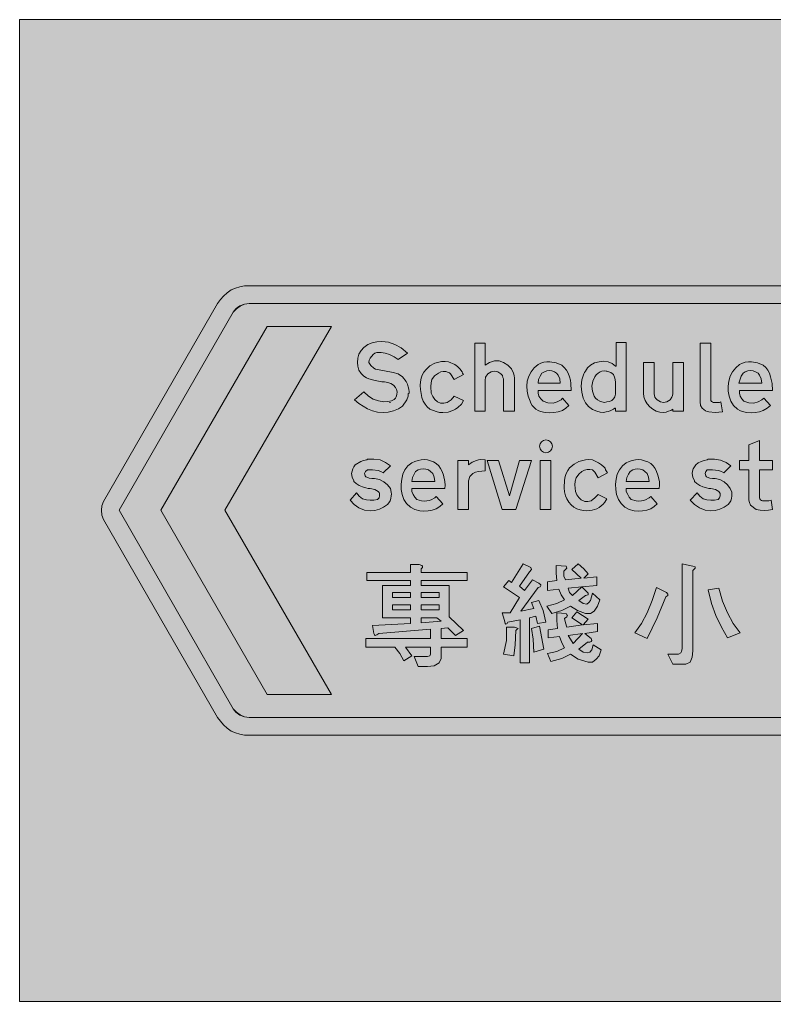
# Model space of a CAD drawing. Header units: metres. Extents: x 141 to 429, y 13 to 259.
# Drawn here: x 141.1 to 330.6, y 12.8 to 259.2 of the extents above; entities that cross this region are included whole.
import ezdxf

# ---------------------------------------------------------------- set-up
doc = ezdxf.new("R2010")
doc.units = ezdxf.units.M
for name, color, linetype, true_color in [('FILL_BLUE_0000FF', 7, 'Continuous', 0x0000ff), ('FILL_WHITE_FFFFFF', 7, 'Continuous', 0xffffff), ('FILL_YELLOW_FFFF00', 7, 'Continuous', 0xffff00), ('STROKE_WHITE_FFFFFF', 7, 'Continuous', 0xffffff)]:
    doc.layers.add(name, color=color, linetype=linetype, true_color=true_color)

msp = doc.modelspace()

# ---------------------------------------------------------------- hatches: boundary and pattern name
at = {"layer": 'FILL_BLUE_0000FF', "true_color": 0x0000ff}
h = msp.add_hatch(color=7, dxfattribs=at)
h.dxf.hatch_style = 1
h.paths.add_polyline_path([(399.06, 187.92), (399.87, 187.9), (400.68, 187.74), (402.12, 186.66), (402.79, 185.92), (403.2, 185.04), (403.45, 184.23), (403.56, 183.42), (403.56, 88.56), (403.49, 87.72), (403.24, 86.87), (402.8, 86.05), (402.12, 85.32), (401.47, 84.8), (400.68, 84.42), (399.87, 84.11), (399.06, 84.06), (198.72, 84.06), (197.55, 84.2), (196.38, 84.6), (195.43, 85.41), (194.76, 86.22), (166.14, 136.08), (194.76, 185.76), (195.43, 186.64), (195.87, 187.05), (196.38, 187.38), (197.55, 187.79), (198.72, 187.92), (399.06, 187.92)])
at = {"layer": 'FILL_WHITE_FFFFFF', "true_color": 0xffffff}
h = msp.add_hatch(color=7, dxfattribs=at)
h.dxf.hatch_style = 1
h.paths.add_polyline_path([(402.3, 191.88), (403.9, 191.03), (404.65, 190.51), (405.36, 189.9), (406.54, 188.36), (407.39, 186.73), (407.89, 185.07), (408.06, 183.42), (408.06, 88.56), (407.9, 86.92), (407.34, 85.14), (407.01, 84.33), (406.55, 83.54), (405.36, 82.08), (403.9, 81.02), (402.3, 80.1), (400.68, 79.7), (399.06, 79.56), (198.72, 79.56), (197.54, 79.63), (196.4, 79.83), (195.3, 80.17), (194.22, 80.64), (193.2, 81.38), (192.31, 82.22), (190.8, 84.06), (162.18, 133.74), (161.77, 134.84), (161.64, 136.08), (161.77, 137.16), (162.18, 138.24), (190.8, 187.92), (191.51, 188.94), (192.31, 189.83), (193.2, 190.63), (194.22, 191.34), (195.3, 191.81), (196.4, 192.15), (197.54, 192.35), (198.72, 192.42), (399.06, 192.42), (400.68, 192.29), (402.3, 191.88)])
h.paths.add_polyline_path([(196.47, 187.31), (195.53, 186.63), (194.76, 185.76), (166.14, 136.08), (194.76, 86.22), (195.53, 85.35), (196.47, 84.67), (197.54, 84.22), (198.72, 84.06), (399.06, 84.06), (399.87, 84.13), (400.66, 84.35), (401.41, 84.74), (402.12, 85.32), (402.8, 86.05), (403.24, 86.87), (403.49, 87.72), (403.56, 88.56), (403.56, 183.42), (403.49, 184.26), (403.24, 185.11), (402.8, 185.93), (402.12, 186.66), (401.41, 187.24), (400.66, 187.63), (399.87, 187.85), (399.06, 187.92), (198.72, 187.92), (197.54, 187.76), (196.47, 187.31)], flags=16)
h = msp.add_hatch(color=7, dxfattribs=at)
h.dxf.hatch_style = 1
h.paths.add_polyline_path([(219.42, 89.82), (203.22, 89.82), (176.58, 136.08), (203.22, 182.16), (219.42, 182.16), (192.6, 136.08), (219.42, 89.82)])
h = msp.add_hatch(color=7, dxfattribs=at)
h.dxf.hatch_style = 1
h.paths.add_polyline_path([(235.13, 174.59), (234, 175.12), (232.87, 175.47), (231.84, 175.68), (230.78, 175.61), (230.3, 175.45), (229.86, 175.14), (229.12, 174.22), (228.87, 173.7), (228.78, 173.16), (229.27, 172.37), (230.04, 171.72), (230.42, 171.47), (230.94, 171.36), (234.9, 170.64), (236.16, 170.28), (237.24, 169.56), (238.16, 168.37), (238.48, 167.71), (238.68, 167.04), (238.84, 166.41), (238.86, 165.78), (238.86, 165.42), (238.68, 165.24), (238.68, 164.7), (238.32, 163.8), (237.24, 162.18), (236.18, 161.47), (234.94, 160.97), (233.65, 160.66), (232.38, 160.56), (230.96, 160.69), (229.66, 161.03), (228.46, 161.55), (227.34, 162.18), (226.26, 162.86), (225.18, 163.8), (227.52, 165.78), (228.66, 164.65), (229.9, 163.91), (231.22, 163.48), (232.56, 163.26), (233.52, 163.31), (234.43, 163.49), (235.17, 163.87), (235.44, 164.16), (235.62, 164.52), (235.82, 165.11), (235.87, 165.76), (235.75, 166.37), (235.44, 166.86), (234.94, 167.44), (234.29, 167.85), (233.54, 168.13), (232.74, 168.3), (232.02, 168.3), (230.4, 168.59), (228.78, 169.02), (228.15, 169.31), (227.52, 169.74), (226.81, 170.4), (226.3, 171.25), (226, 172.2), (225.9, 173.16), (226, 174.23), (226.3, 175.25), (226.81, 176.17), (227.52, 176.94), (228.53, 177.62), (229.63, 178.07), (230.81, 178.31), (232.02, 178.38), (233.72, 178.21), (235.33, 177.68), (236.91, 176.79), (238.5, 175.5), (236.16, 173.88), (235.13, 174.59)])
h = msp.add_hatch(color=7, dxfattribs=at)
h.dxf.hatch_style = 1
h.paths.add_polyline_path([(262.6, 169.02), (262.44, 169.38), (262.3, 169.9), (261.9, 170.28), (261.16, 170.78), (260.28, 171), (259.47, 170.78), (258.66, 170.28), (258.1, 169.47), (257.94, 168.66), (257.94, 160.92), (255.42, 160.92), (255.42, 178.02), (257.94, 178.02), (257.94, 172.44), (259.04, 173.12), (260.28, 173.52), (260.92, 173.59), (261.52, 173.54), (262.62, 173.16), (263.68, 172.49), (264.6, 171.54), (265.09, 170.44), (265.26, 169.84), (265.32, 169.2), (265.32, 160.92), (262.62, 160.92), (262.62, 168.66), (262.6, 169.02)])
h = msp.add_hatch(color=7, dxfattribs=at)
h.dxf.hatch_style = 1
h.paths.add_polyline_path([(288.36, 160.74), (287.64, 160.56), (286.83, 160.67), (286.02, 160.92), (284.88, 161.35), (283.9, 162.07), (283.13, 163.02), (282.6, 164.16), (282.2, 165.67), (282.08, 167.22), (282.27, 168.77), (282.78, 170.28), (282.89, 170.64), (283.14, 171), (283.67, 171.8), (284.44, 172.51), (285.42, 173.05), (286.56, 173.34), (287.74, 173.45), (288.83, 173.27), (289.83, 172.86), (290.7, 172.26), (290.88, 172.26), (290.88, 172.37), (290.88, 172.44), (290.88, 178.2), (293.4, 178.2), (293.4, 160.92), (290.7, 160.92), (290.7, 161.46), (290.7, 161.57), (290.7, 161.64), (290.52, 161.64), (290.16, 161.46), (289.33, 160.97), (288.87, 160.8), (288.36, 160.74)])
h.paths.add_polyline_path([(289.73, 163.62), (290.19, 164.02), (290.52, 164.52), (290.68, 165.17), (290.7, 165.96), (290.7, 168.3), (290.56, 169.2), (290.16, 170.1), (289.48, 170.62), (288.54, 171), (288.36, 171), (287.82, 171.07), (287.3, 171), (286.82, 170.8), (286.38, 170.46), (285.86, 170.08), (285.48, 169.56), (284.97, 168.42), (284.78, 167.2), (284.9, 165.94), (285.3, 164.7), (285.68, 164.18), (286.2, 163.8), (286.74, 163.4), (287.28, 163.26), (287.91, 163.13), (288.54, 163.26), (289.18, 163.36), (289.73, 163.62)], flags=16)
h = msp.add_hatch(color=7, dxfattribs=at)
h.dxf.hatch_style = 1
h.paths.add_polyline_path([(311.94, 178.02), (314.64, 178.02), (314.64, 163.62), (314.75, 163.37), (315, 163.26), (315.11, 163.1), (315.36, 163.08), (316.26, 163.08), (316.78, 163.1), (317.16, 163.26), (317.52, 160.74), (315.72, 160.56), (314.1, 160.74), (313.69, 160.8), (313.29, 160.99), (312.48, 161.64), (312.07, 162.38), (311.94, 163.26), (311.94, 178.02)])
h = msp.add_hatch(color=7, dxfattribs=at)
h.dxf.hatch_style = 1
h.paths.add_polyline_path([(247.59, 162.92), (248.4, 163.08), (249.48, 163.8), (250.2, 164.7), (252.54, 163.62), (252, 162.72), (251.1, 161.82), (250.54, 161.39), (249.84, 161.1), (248.65, 160.7), (247.32, 160.56), (246.51, 160.62), (245.7, 160.81), (244.08, 161.46), (243.44, 162.04), (242.89, 162.7), (242.43, 163.46), (242.1, 164.34), (241.72, 166.32), (241.67, 167.33), (241.74, 168.3), (241.91, 169.18), (242.19, 169.97), (242.6, 170.68), (243.18, 171.36), (244.12, 172.31), (245.34, 172.98), (247.05, 173.36), (247.92, 173.41), (248.76, 173.34), (250.33, 172.64), (251.04, 172.15), (251.64, 171.54), (252.18, 170.82), (252.29, 170.46), (252.54, 170.1), (250.2, 168.84), (249.3, 170.28), (249.03, 170.53), (248.76, 170.64), (248.09, 170.84), (247.43, 170.89), (246.81, 170.77), (246.24, 170.46), (245.29, 169.79), (244.62, 168.84), (244.41, 168), (244.33, 167.13), (244.44, 165.42), (244.81, 164.62), (245.34, 163.89), (246.01, 163.29), (246.78, 162.9), (247.59, 162.92)])
h = msp.add_hatch(color=7, dxfattribs=at)
h.dxf.hatch_style = 1
h.paths.add_polyline_path([(271.29, 161.12), (270.72, 161.46), (269.8, 162.38), (269.48, 162.9), (269.28, 163.44), (268.81, 164.68), (268.51, 165.96), (268.42, 167.24), (268.56, 168.48), (268.93, 169.68), (269.5, 170.82), (270.28, 171.82), (271.26, 172.62), (271.96, 172.97), (272.69, 173.2), (273.46, 173.32), (274.23, 173.34), (275.77, 173.08), (277.2, 172.44), (277.84, 171.86), (278.39, 171.2), (278.85, 170.44), (279.18, 169.56), (279.39, 168.72), (279.49, 167.85), (279.54, 166.14), (271.26, 166.14), (271.26, 165.78), (271.26, 165.42), (271.44, 164.7), (271.91, 164), (272.52, 163.44), (273.71, 163.04), (275.04, 162.9), (276.03, 163.28), (277.02, 163.8), (277.38, 164.16), (279, 162.36), (278.19, 161.66), (277.38, 161.1), (276.3, 160.76), (275.22, 160.56), (274.14, 160.49), (273.06, 160.56), (271.89, 160.88), (271.29, 161.12)])
h.paths.add_polyline_path([(276.7, 169), (276.3, 169.92), (275.92, 170.44), (275.4, 170.82), (274.73, 171.02), (274.07, 171.09), (273.45, 171.02), (272.88, 170.82), (272.2, 170.42), (271.8, 169.74), (271.39, 168.91), (271.26, 167.94), (276.84, 167.94), (276.7, 169)], flags=16)
h = msp.add_hatch(color=7, dxfattribs=at)
h.dxf.hatch_style = 1
h.paths.add_polyline_path([(301.82, 160.66), (300.91, 160.94), (300.08, 161.4), (299.34, 162), (298.63, 162.74), (298.12, 163.58), (297.82, 164.48), (297.72, 165.42), (297.72, 173.16), (300.42, 173.16), (300.42, 165.24), (300.58, 164.45), (300.8, 164.1), (301.14, 163.8), (301.95, 163.24), (302.76, 163.08), (303.57, 163.24), (304.38, 163.8), (304.87, 164.45), (305.04, 164.84), (305.1, 165.24), (305.1, 173.16), (307.8, 173.16), (307.8, 160.92), (305.1, 160.92), (305.1, 161.46), (304.56, 161.12), (304.02, 160.92), (303.39, 160.67), (302.76, 160.56), (301.82, 160.66)])
h = msp.add_hatch(color=7, dxfattribs=at)
h.dxf.hatch_style = 1
h.paths.add_polyline_path([(321.87, 161.12), (321.3, 161.46), (320.35, 162.38), (319.68, 163.44), (319.24, 164.68), (319, 165.96), (318.97, 167.24), (319.14, 168.48), (319.51, 169.68), (320.08, 170.82), (320.86, 171.82), (321.84, 172.62), (322.54, 172.97), (323.27, 173.2), (324.04, 173.32), (324.81, 173.34), (326.35, 173.08), (327.78, 172.44), (328.42, 171.86), (328.95, 171.2), (329.35, 170.44), (329.58, 169.56), (329.98, 167.85), (330.12, 166.14), (321.84, 166.14), (321.84, 165.78), (321.84, 165.42), (322.02, 164.7), (322.4, 164), (322.92, 163.44), (324.18, 163.04), (325.44, 162.9), (326.5, 163.28), (327.42, 163.8), (327.96, 164.16), (329.58, 162.36), (328.75, 161.66), (327.78, 161.1), (326.8, 160.76), (325.78, 160.56), (324.72, 160.49), (323.64, 160.56), (322.47, 160.88), (321.87, 161.12)])
h.paths.add_polyline_path([(327.28, 169), (326.88, 169.92), (326.47, 170.44), (325.8, 170.82), (325.23, 171.02), (324.61, 171.09), (323.95, 171.02), (323.28, 170.82), (322.74, 170.42), (322.2, 169.74), (321.66, 167.94), (327.42, 167.94), (327.28, 169)], flags=16)
h = msp.add_hatch(color=7, dxfattribs=at)
h.dxf.hatch_style = 1
h.paths.add_polyline_path([(274.73, 151.47), (274.39, 150.95), (273.87, 150.61), (273.24, 150.48), (272.61, 150.61), (272.09, 150.95), (271.75, 151.47), (271.62, 152.1), (271.75, 152.73), (272.09, 153.25), (272.61, 153.59), (273.24, 153.72), (273.87, 153.59), (274.39, 153.25), (274.73, 152.73), (274.86, 152.1), (274.73, 151.47)])
h = msp.add_hatch(color=7, dxfattribs=at)
h.dxf.hatch_style = 1
h.paths.add_polyline_path([(326.94, 138.88), (327.1, 138.65), (327.34, 138.48), (327.6, 138.42), (328.68, 138.42), (329.22, 138.44), (329.76, 138.6), (330.12, 136.26), (329.12, 136.06), (328.05, 135.99), (326.98, 136.06), (325.98, 136.26), (324.54, 137.34), (324.29, 137.97), (324.18, 138.6), (324.18, 146.16), (321.84, 146.16), (321.84, 148.5), (324.18, 148.5), (324.18, 152.46), (326.88, 153.54), (326.88, 148.5), (330.12, 148.5), (330.12, 146.16), (326.88, 146.16), (326.88, 139.14), (326.94, 138.88)])
h = msp.add_hatch(color=7, dxfattribs=at)
h.dxf.hatch_style = 1
h.paths.add_polyline_path([(228.87, 144.11), (229.5, 144), (229.86, 144), (230.22, 144), (231.42, 143.73), (232.54, 143.21), (233.49, 142.46), (234.18, 141.48), (234.4, 140.58), (234.43, 140.11), (234.36, 139.68), (234.3, 139.01), (234.11, 138.4), (233.83, 137.88), (233.46, 137.52), (232.48, 136.81), (231.43, 136.31), (230.32, 136), (229.14, 135.9), (227.67, 136.09), (226.28, 136.64), (225.06, 137.49), (224.1, 138.6), (225.72, 140.4), (226.37, 139.61), (227.16, 138.96), (228.15, 138.65), (229.14, 138.6), (230.04, 138.6), (230.94, 138.78), (231.34, 139.16), (231.48, 139.68), (231.48, 140.22), (231.37, 140.49), (231.12, 140.76), (230.26, 141.26), (229.14, 141.48), (228.6, 141.5), (228.06, 141.66), (227.15, 141.89), (226.33, 142.27), (225.6, 142.75), (225, 143.28), (225, 143.46), (224.59, 144.36), (224.46, 145.26), (224.77, 146.48), (225.02, 146.98), (225.36, 147.42), (226.73, 148.32), (227.46, 148.58), (228.24, 148.68), (228.42, 148.86), (228.6, 148.86), (230.06, 148.84), (231.66, 148.68), (232.99, 148.03), (234.18, 147.24), (232.38, 145.44), (231.78, 145.78), (231.1, 146), (229.68, 146.16), (229.5, 146.16), (228.42, 146.16), (227.92, 145.78), (227.7, 145.26), (227.83, 144.68), (228, 144.45), (228.24, 144.36), (228.87, 144.11)])
h = msp.add_hatch(color=7, dxfattribs=at)
h.dxf.hatch_style = 1
h.paths.add_polyline_path([(239.22, 136.8), (238.27, 137.72), (237.6, 138.78), (237.16, 140.02), (236.92, 141.3), (236.89, 142.58), (237.06, 143.82), (237.33, 145.1), (237.85, 146.23), (238.6, 147.19), (239.58, 147.96), (240.34, 148.31), (241.12, 148.56), (241.91, 148.71), (242.71, 148.75), (243.49, 148.68), (244.26, 148.49), (245, 148.19), (245.7, 147.78), (246.31, 147.2), (246.8, 146.54), (247.19, 145.78), (247.5, 144.9), (247.88, 143.26), (247.93, 142.39), (247.86, 141.48), (239.58, 141.48), (239.58, 141.12), (239.58, 140.76), (239.94, 140.04), (240.32, 139.34), (240.84, 138.78), (242.03, 138.4), (242.69, 138.35), (243.36, 138.42), (243.9, 138.48), (244.42, 138.65), (245.34, 139.14), (245.7, 139.5), (247.32, 137.7), (246.58, 137), (245.7, 136.44), (244.7, 136.1), (243.63, 135.9), (242.56, 135.83), (241.56, 135.9), (240.32, 136.28), (239.22, 136.8)])
h.paths.add_polyline_path([(245.2, 144.34), (244.8, 145.26), (244.26, 145.78), (243.72, 146.16), (243.05, 146.36), (242.39, 146.43), (241.77, 146.36), (241.2, 146.16), (240.52, 145.76), (240.12, 145.08), (239.71, 144.25), (239.58, 143.28), (245.34, 143.28), (245.2, 144.34)], flags=16)
h = msp.add_hatch(color=7, dxfattribs=at)
h.dxf.hatch_style = 1
h.paths.add_polyline_path([(254.72, 148.1), (255.78, 148.5), (256.32, 148.71), (256.86, 148.79), (257.94, 148.68), (257.94, 145.98), (256.34, 145.82), (255.59, 145.6), (254.88, 145.26), (254.52, 144.97), (254.16, 144.54), (253.8, 143.46), (253.8, 136.26), (251.1, 136.26), (251.1, 148.5), (253.8, 148.5), (253.8, 147.42), (254.72, 148.1)])
h = msp.add_hatch(color=7, dxfattribs=at)
h.dxf.hatch_style = 1
h.paths.add_polyline_path([(269.64, 148.5), (265.68, 136.26), (262.26, 136.26), (258.48, 148.5), (261.36, 148.5), (264.06, 139.68), (266.58, 148.5), (269.64, 148.5)])
h = msp.add_hatch(color=7, dxfattribs=at)
h.dxf.hatch_style = 1
h.paths.add_polyline_path([(274.5, 148.5), (274.5, 136.26), (271.8, 136.26), (271.8, 148.5), (274.5, 148.5)])
h = msp.add_hatch(color=7, dxfattribs=at)
h.dxf.hatch_style = 1
h.paths.add_polyline_path([(283.77, 138.26), (284.58, 138.42), (285.48, 139.14), (286.38, 140.04), (288.54, 138.96), (288, 138.06), (287.62, 137.54), (287.1, 137.16), (286.56, 136.73), (286.02, 136.44), (284.83, 136.04), (283.5, 135.9), (282.66, 135.96), (281.81, 136.15), (280.99, 136.43), (280.26, 136.8), (279.59, 137.4), (278.98, 138.11), (278.46, 138.88), (278.1, 139.68), (277.89, 140.65), (277.81, 141.66), (277.92, 143.64), (278.09, 144.52), (278.35, 145.31), (278.7, 146.02), (279.18, 146.7), (280.28, 147.65), (281.52, 148.32), (283.16, 148.7), (284.03, 148.75), (284.94, 148.68), (286.45, 147.98), (287.14, 147.49), (287.82, 146.88), (288.07, 146.59), (288.18, 146.16), (288.72, 145.44), (286.38, 144.18), (285.48, 145.62), (284.94, 146.16), (284.27, 146.26), (283.59, 146.25), (282.92, 146.11), (282.24, 145.8), (281.45, 145.13), (280.8, 144.18), (280.59, 143.34), (280.51, 142.47), (280.62, 140.76), (280.96, 139.96), (281.45, 139.23), (282.11, 138.63), (282.96, 138.24), (283.77, 138.26)])
h = msp.add_hatch(color=7, dxfattribs=at)
h.dxf.hatch_style = 1
h.paths.add_polyline_path([(293.04, 136.8), (292.09, 137.72), (291.42, 138.78), (290.98, 140.02), (290.74, 141.3), (290.71, 142.58), (290.88, 143.82), (291.15, 145.1), (291.67, 146.23), (292.42, 147.19), (293.4, 147.96), (294.15, 148.31), (294.91, 148.56), (295.68, 148.71), (296.46, 148.75), (297.24, 148.68), (298.01, 148.49), (298.77, 148.19), (299.52, 147.78), (300.13, 147.2), (300.62, 146.54), (301.01, 145.78), (301.32, 144.9), (301.7, 143.26), (301.75, 142.39), (301.68, 141.48), (293.4, 141.48), (293.4, 141.12), (293.4, 140.76), (293.76, 140.04), (294.14, 139.34), (294.66, 138.78), (295.85, 138.4), (296.51, 138.35), (297.18, 138.42), (297.72, 138.48), (298.24, 138.65), (299.16, 139.14), (299.52, 139.5), (301.14, 137.7), (300.4, 137), (299.52, 136.44), (298.52, 136.1), (297.45, 135.9), (296.38, 135.83), (295.38, 135.9), (294.14, 136.28), (293.04, 136.8)])
h.paths.add_polyline_path([(298.96, 144.34), (298.62, 145.26), (298.08, 145.78), (297.54, 146.16), (296.87, 146.36), (296.21, 146.43), (295.59, 146.36), (295.02, 146.16), (294.34, 145.76), (293.94, 145.08), (293.53, 144.25), (293.4, 143.28), (299.16, 143.28), (298.96, 144.34)], flags=16)
h = msp.add_hatch(color=7, dxfattribs=at)
h.dxf.hatch_style = 1
h.paths.add_polyline_path([(314.37, 144.11), (315, 144), (315.36, 144), (315.72, 144), (316.89, 143.73), (317.95, 143.21), (318.83, 142.46), (319.5, 141.48), (319.88, 140.58), (319.93, 140.11), (319.86, 139.68), (319.8, 139.01), (319.61, 138.4), (319.33, 137.88), (318.96, 137.52), (317.96, 136.81), (316.87, 136.31), (315.75, 136), (314.64, 135.9), (313.17, 136.09), (311.76, 136.64), (310.49, 137.49), (309.42, 138.6), (311.22, 140.4), (311.87, 139.61), (312.66, 138.96), (313.65, 138.65), (314.64, 138.6), (315.54, 138.6), (316.44, 138.78), (316.78, 139.16), (316.98, 139.68), (316.98, 140.22), (316.62, 140.76), (315.76, 141.26), (314.64, 141.48), (314.1, 141.5), (313.56, 141.66), (312.65, 141.89), (311.83, 142.27), (311.1, 142.75), (310.5, 143.28), (310.5, 143.46), (310.09, 144.36), (309.96, 145.26), (310.02, 145.9), (310.21, 146.48), (310.49, 146.98), (310.86, 147.42), (311.46, 147.92), (312.16, 148.32), (312.94, 148.58), (313.74, 148.68), (313.92, 148.86), (315.53, 148.86), (317.07, 148.59), (318.48, 148.05), (319.68, 147.24), (317.88, 145.44), (317.28, 145.78), (316.57, 146), (315, 146.16), (313.92, 146.16), (313.74, 146.16), (313.33, 145.78), (313.2, 145.26), (313.33, 144.68), (313.5, 144.45), (313.74, 144.36), (314.37, 144.11)])
h = msp.add_hatch(color=7, dxfattribs=at)
h.dxf.hatch_style = 1
h.paths.add_polyline_path([(242.28, 122.04), (242.28, 121.68), (241.92, 121.32), (241.92, 120.42), (253.44, 120.42), (253.44, 118.44), (241.92, 118.44), (241.92, 117.18), (248.94, 117.18), (248.94, 109.26), (252.54, 105.84), (250.56, 104.58), (248.58, 106.56), (246.96, 106.38), (246.96, 103.86), (253.44, 103.86), (253.44, 101.7), (246.96, 101.7), (246.96, 98.82), (246.42, 97.74), (245.16, 97.02), (243.54, 96.84), (241.2, 96.84), (240.12, 99.36), (243.54, 99.36), (244.08, 99.54), (244.26, 99.9), (244.26, 101.7), (237.96, 101.7), (239.58, 99.54), (237.6, 98.28), (236.52, 100.08), (235.26, 101.7), (228.06, 101.7), (228.06, 103.86), (244.26, 103.86), (244.26, 106.2), (231.3, 105.12), (230.76, 104.76), (230.4, 104.58), (230.22, 104.76), (230.04, 105.12), (229.68, 107.1), (239.22, 107.64), (239.22, 109.08), (232.2, 109.08), (232.2, 117.18), (239.22, 117.18), (239.22, 118.44), (228.24, 118.44), (228.24, 120.42), (239.22, 120.42), (239.22, 122.4), (241.38, 122.4), (242.1, 122.22), (242.28, 122.04)])
h.paths.add_polyline_path([(245.88, 109.08), (241.92, 109.08), (241.92, 107.82), (246.96, 108.18), (245.88, 109.08)], flags=16)
h.paths.add_polyline_path([(246.42, 114.12), (246.42, 115.38), (241.92, 115.38), (241.92, 114.12), (246.42, 114.12)], flags=16)
h.paths.add_polyline_path([(241.92, 111.06), (246.42, 111.06), (246.42, 112.32), (241.92, 112.32), (241.92, 111.06)], flags=16)
h.paths.add_polyline_path([(234.72, 115.38), (234.72, 114.12), (239.22, 114.12), (239.22, 115.38), (234.72, 115.38)], flags=16)
h.paths.add_polyline_path([(239.22, 112.32), (234.72, 112.32), (234.72, 111.06), (239.22, 111.06), (239.22, 112.32)], flags=16)
h = msp.add_hatch(color=7, dxfattribs=at)
h.dxf.hatch_style = 1
h.paths.add_polyline_path([(269.46, 121.68), (269.64, 121.14), (269.1, 120.6), (266.58, 117), (267.84, 115.92), (269.82, 118.62), (271.44, 117.72), (271.98, 117.36), (271.98, 117.18), (271.8, 116.82), (271.26, 116.64), (266.94, 110.7), (270.18, 111.42), (269.64, 112.86), (271.44, 113.4), (272.52, 110.88), (273.24, 108), (271.08, 107.64), (270.72, 109.44), (269.1, 109.08), (269.1, 97.74), (266.76, 97.74), (266.76, 108.54), (263.7, 108), (263.52, 107.64), (263.16, 107.46), (262.98, 107.64), (262.8, 108.36), (262.26, 110.34), (264.24, 110.34), (266.58, 114.12), (262.62, 116.82), (263.88, 118.44), (264.6, 117.9), (267.48, 122.58), (269.46, 121.68)])
h = msp.add_hatch(color=7, dxfattribs=at)
h.dxf.hatch_style = 1
h.paths.add_polyline_path([(283.86, 114.84), (283.14, 114.66), (281.52, 113.4), (282.6, 112.68), (283.5, 112.5), (284.04, 112.86), (284.4, 113.4), (284.94, 115.2), (286.74, 113.58), (286.2, 111.96), (285.3, 110.7), (284.4, 110.16), (283.14, 110.16), (281.16, 110.88), (279.36, 111.96), (277.2, 110.88), (274.68, 110.16), (273.42, 111.96), (275.94, 112.68), (277.92, 113.58), (277.02, 114.84), (276.48, 116.28), (273.6, 115.92), (273.6, 118.08), (275.94, 118.44), (275.76, 120.24), (275.76, 122.22), (278.28, 122.04), (278.46, 121.5), (277.74, 120.78), (277.74, 119.52), (278.1, 118.62), (282.06, 118.98), (279.72, 121.14), (281.34, 122.58), (282.78, 121.32), (283.86, 120.06), (282.78, 118.98), (286.02, 119.34), (286.02, 117.18), (282.24, 116.82), (283.86, 115.2), (283.86, 114.84)])
h.paths.add_polyline_path([(278.82, 116.46), (279.18, 115.38), (279.9, 114.66), (282.24, 116.82), (278.82, 116.46)], flags=16)
h = msp.add_hatch(color=7, dxfattribs=at)
h.dxf.hatch_style = 1
h.paths.add_polyline_path([(310.14, 122.04), (310.68, 121.86), (310.68, 121.5), (310.14, 120.96), (310.14, 100.8), (309.96, 99.18), (309.42, 97.92), (308.34, 97.38), (305.1, 97.38), (303.84, 99.9), (306.54, 99.9), (307.08, 100.26), (307.26, 100.62), (307.44, 101.34), (307.44, 122.58), (309.24, 122.22), (310.14, 122.04)])
h = msp.add_hatch(color=7, dxfattribs=at)
h.dxf.hatch_style = 1
h.paths.add_polyline_path([(297.18, 107.64), (298.62, 110.34), (299.88, 113.4), (300.96, 116.64), (303.48, 115.38), (303.84, 115.02), (303.84, 114.66), (303.3, 114.3), (301.14, 109.08), (298.62, 103.86), (295.56, 105.3), (297.18, 107.64)])
h = msp.add_hatch(color=7, dxfattribs=at)
h.dxf.hatch_style = 1
h.paths.add_polyline_path([(317.34, 106.74), (315.9, 109.62), (314.82, 112.68), (313.92, 116.1), (316.62, 116.46), (317.52, 113.22), (318.78, 110.34), (320.22, 107.64), (322.02, 105.3), (318.78, 104.04), (317.34, 106.74)])
h = msp.add_hatch(color=7, dxfattribs=at)
h.dxf.hatch_style = 1
h.paths.add_polyline_path([(282.6, 107.28), (286.2, 107.64), (286.2, 105.66), (282.96, 105.12), (284.58, 103.86), (284.76, 103.32), (284.58, 103.14), (284.22, 102.96), (283.68, 102.96), (281.52, 101.16), (282.6, 100.44), (283.68, 100.26), (284.22, 100.44), (284.76, 100.98), (285.12, 102.24), (287.1, 100.98), (286.56, 99.54), (285.84, 98.64), (284.94, 97.92), (283.86, 97.92), (281.34, 98.64), (279.36, 99.9), (277.2, 98.82), (274.5, 98.1), (273.6, 100.08), (275.94, 100.62), (277.92, 101.52), (277.2, 102.78), (276.66, 104.4), (273.78, 104.04), (273.78, 106.02), (276.12, 106.38), (275.94, 108.36), (275.94, 110.34), (278.28, 110.16), (278.46, 109.8), (278.64, 109.62), (278.46, 109.26), (277.92, 108.9), (278.1, 107.82), (278.46, 106.74), (282.42, 107.28), (279.72, 109.08), (280.98, 110.52), (283.86, 108.72), (282.6, 107.28)])
h.paths.add_polyline_path([(280.08, 102.6), (282.42, 105.12), (278.82, 104.58), (279.36, 103.68), (280.08, 102.6)], flags=16)
h = msp.add_hatch(color=7, dxfattribs=at)
h.dxf.hatch_style = 1
h.paths.add_polyline_path([(265.86, 106.56), (266.22, 106.38), (266.04, 106.2), (265.68, 105.84), (265.5, 102.24), (265.14, 99.54), (262.62, 99.9), (263.34, 103.32), (263.34, 106.74), (265.32, 106.74), (265.86, 106.56)])
h = msp.add_hatch(color=7, dxfattribs=at)
h.dxf.hatch_style = 1
h.paths.add_polyline_path([(272.7, 101.16), (270.18, 100.44), (270, 103.68), (269.64, 106.38), (271.62, 106.92), (272.7, 101.16)])
at = {"layer": 'FILL_YELLOW_FFFF00', "true_color": 0xffff00}
h = msp.add_hatch(color=7, dxfattribs=at)
h.dxf.hatch_style = 1
h.paths.add_polyline_path([(428.58, 259.2), (428.58, 12.78), (141.12, 12.78), (141.12, 259.2), (428.58, 259.2)])

# ---------------------------------------------------------------- linework, layer by layer
at = {"layer": 'FILL_BLUE_0000FF', "lineweight": 0, "true_color": 0x0000ff}
msp.add_lwpolyline([(399.06, 84.06), (198.72, 84.06), (197.55, 84.2), (196.38, 84.6), (195.43, 85.41), (194.76, 86.22), (166.14, 136.08), (194.76, 185.76), (195.43, 186.64), (195.87, 187.05), (196.38, 187.38), (197.55, 187.79), (198.72, 187.92), (399.06, 187.92)], dxfattribs=at)
at = {"layer": 'FILL_WHITE_FFFFFF', "lineweight": 0, "true_color": 0xffffff}
for points in [[(399.06, 79.56), (198.72, 79.56), (197.54, 79.63), (196.4, 79.83), (195.3, 80.17), (194.22, 80.64), (193.2, 81.38), (192.31, 82.22), (190.8, 84.06), (162.18, 133.74), (161.77, 134.84), (161.64, 136.08), (161.77, 137.16), (162.18, 138.24), (190.8, 187.92), (191.51, 188.94), (192.31, 189.83), (193.2, 190.63), (194.22, 191.34), (195.3, 191.81), (196.4, 192.15), (197.54, 192.35), (198.72, 192.42), (399.06, 192.42)], [(399.06, 187.92), (198.72, 187.92), (197.54, 187.76), (196.47, 187.31), (195.53, 186.63), (194.76, 185.76), (166.14, 136.08), (194.76, 86.22), (195.53, 85.35), (196.47, 84.67), (197.54, 84.22), (198.72, 84.06), (399.06, 84.06)]]:
    msp.add_lwpolyline(points, dxfattribs=at)
for points in [[(219.42, 89.82), (203.22, 89.82), (176.58, 136.08), (203.22, 182.16), (219.42, 182.16), (192.6, 136.08)], [(235.13, 174.59), (234, 175.12), (232.87, 175.47), (231.84, 175.68), (230.78, 175.61), (230.3, 175.45), (229.86, 175.14), (229.12, 174.22), (228.87, 173.7), (228.78, 173.16), (229.27, 172.37), (230.04, 171.72), (230.42, 171.47), (230.94, 171.36), (234.9, 170.64), (236.16, 170.28), (237.24, 169.56), (238.16, 168.37), (238.48, 167.71), (238.68, 167.04), (238.84, 166.41), (238.86, 165.78), (238.86, 165.42), (238.68, 165.24), (238.68, 164.7), (238.32, 163.8), (237.24, 162.18), (236.18, 161.47), (234.94, 160.97), (233.65, 160.66), (232.38, 160.56), (230.96, 160.69), (229.66, 161.03), (228.46, 161.55), (227.34, 162.18), (226.26, 162.86), (225.18, 163.8), (227.52, 165.78), (228.66, 164.65), (229.9, 163.91), (231.22, 163.48), (232.56, 163.26), (233.52, 163.31), (234.43, 163.49), (235.17, 163.87), (235.44, 164.16), (235.62, 164.52), (235.82, 165.11), (235.87, 165.76), (235.75, 166.37), (235.44, 166.86), (234.94, 167.44), (234.29, 167.85), (233.54, 168.13), (232.74, 168.3), (232.02, 168.3), (230.4, 168.59), (228.78, 169.02), (228.15, 169.31), (227.52, 169.74), (226.81, 170.4), (226.3, 171.25), (226, 172.2), (225.9, 173.16), (226, 174.23), (226.3, 175.25), (226.81, 176.17), (227.52, 176.94), (228.53, 177.62), (229.63, 178.07), (230.81, 178.31), (232.02, 178.38), (233.72, 178.21), (235.33, 177.68), (236.91, 176.79), (238.5, 175.5), (236.16, 173.88)], [(262.6, 169.02), (262.44, 169.38), (262.3, 169.9), (261.9, 170.28), (261.16, 170.78), (260.28, 171), (259.47, 170.78), (258.66, 170.28), (258.1, 169.47), (257.94, 168.66), (257.94, 160.92), (255.42, 160.92), (255.42, 178.02), (257.94, 178.02), (257.94, 172.44), (259.04, 173.12), (260.28, 173.52), (260.92, 173.59), (261.52, 173.54), (262.62, 173.16), (263.68, 172.49), (264.6, 171.54), (265.09, 170.44), (265.26, 169.84), (265.32, 169.2), (265.32, 160.92), (262.62, 160.92), (262.62, 168.66)], [(288.36, 160.74), (287.64, 160.56), (286.83, 160.67), (286.02, 160.92), (284.88, 161.35), (283.9, 162.07), (283.13, 163.02), (282.6, 164.16), (282.2, 165.67), (282.08, 167.22), (282.27, 168.77), (282.78, 170.28), (282.89, 170.64), (283.14, 171), (283.67, 171.8), (284.44, 172.51), (285.42, 173.05), (286.56, 173.34), (287.74, 173.45), (288.83, 173.27), (289.83, 172.86), (290.7, 172.26), (290.88, 172.26), (290.88, 172.37), (290.88, 172.44), (290.88, 178.2), (293.4, 178.2), (293.4, 160.92), (290.7, 160.92), (290.7, 161.46), (290.7, 161.57), (290.7, 161.64), (290.52, 161.64), (290.16, 161.46), (289.33, 160.97), (288.87, 160.8)], [(311.94, 178.02), (314.64, 178.02), (314.64, 163.62), (314.75, 163.37), (315, 163.26), (315.11, 163.1), (315.36, 163.08), (316.26, 163.08), (316.78, 163.1), (317.16, 163.26), (317.52, 160.74), (315.72, 160.56), (314.1, 160.74), (313.69, 160.8), (313.29, 160.99), (312.48, 161.64), (312.07, 162.38), (311.94, 163.26)], [(247.59, 162.92), (248.4, 163.08), (249.48, 163.8), (250.2, 164.7), (252.54, 163.62), (252, 162.72), (251.1, 161.82), (250.54, 161.39), (249.84, 161.1), (248.65, 160.7), (247.32, 160.56), (246.51, 160.62), (245.7, 160.81), (244.08, 161.46), (243.44, 162.04), (242.89, 162.7), (242.43, 163.46), (242.1, 164.34), (241.72, 166.32), (241.67, 167.33), (241.74, 168.3), (241.91, 169.18), (242.19, 169.97), (242.6, 170.68), (243.18, 171.36), (244.12, 172.31), (245.34, 172.98), (247.05, 173.36), (247.92, 173.41), (248.76, 173.34), (250.33, 172.64), (251.04, 172.15), (251.64, 171.54), (252.18, 170.82), (252.29, 170.46), (252.54, 170.1), (250.2, 168.84), (249.3, 170.28), (249.03, 170.53), (248.76, 170.64), (248.09, 170.84), (247.43, 170.89), (246.81, 170.77), (246.24, 170.46), (245.29, 169.79), (244.62, 168.84), (244.41, 168), (244.33, 167.13), (244.44, 165.42), (244.81, 164.62), (245.34, 163.89), (246.01, 163.29), (246.78, 162.9)], [(271.29, 161.12), (270.72, 161.46), (269.8, 162.38), (269.48, 162.9), (269.28, 163.44), (268.81, 164.68), (268.51, 165.96), (268.42, 167.24), (268.56, 168.48), (268.93, 169.68), (269.5, 170.82), (270.28, 171.82), (271.26, 172.62), (271.96, 172.97), (272.69, 173.2), (273.46, 173.32), (274.23, 173.34), (275.77, 173.08), (277.2, 172.44), (277.84, 171.86), (278.39, 171.2), (278.85, 170.44), (279.18, 169.56), (279.39, 168.72), (279.49, 167.85), (279.54, 166.14), (271.26, 166.14), (271.26, 165.78), (271.26, 165.42), (271.44, 164.7), (271.91, 164), (272.52, 163.44), (273.71, 163.04), (275.04, 162.9), (276.03, 163.28), (277.02, 163.8), (277.38, 164.16), (279, 162.36), (278.19, 161.66), (277.38, 161.1), (276.3, 160.76), (275.22, 160.56), (274.14, 160.49), (273.06, 160.56), (271.89, 160.88)], [(301.82, 160.66), (300.91, 160.94), (300.08, 161.4), (299.34, 162), (298.63, 162.74), (298.12, 163.58), (297.82, 164.48), (297.72, 165.42), (297.72, 173.16), (300.42, 173.16), (300.42, 165.24), (300.58, 164.45), (300.8, 164.1), (301.14, 163.8), (301.95, 163.24), (302.76, 163.08), (303.57, 163.24), (304.38, 163.8), (304.87, 164.45), (305.04, 164.84), (305.1, 165.24), (305.1, 173.16), (307.8, 173.16), (307.8, 160.92), (305.1, 160.92), (305.1, 161.46), (304.56, 161.12), (304.02, 160.92), (303.39, 160.67), (302.76, 160.56)], [(321.87, 161.12), (321.3, 161.46), (320.35, 162.38), (319.68, 163.44), (319.24, 164.68), (319, 165.96), (318.97, 167.24), (319.14, 168.48), (319.51, 169.68), (320.08, 170.82), (320.86, 171.82), (321.84, 172.62), (322.54, 172.97), (323.27, 173.2), (324.04, 173.32), (324.81, 173.34), (326.35, 173.08), (327.78, 172.44), (328.42, 171.86), (328.95, 171.2), (329.35, 170.44), (329.58, 169.56), (329.98, 167.85), (330.12, 166.14), (321.84, 166.14), (321.84, 165.78), (321.84, 165.42), (322.02, 164.7), (322.4, 164), (322.92, 163.44), (324.18, 163.04), (325.44, 162.9), (326.5, 163.28), (327.42, 163.8), (327.96, 164.16), (329.58, 162.36), (328.75, 161.66), (327.78, 161.1), (326.8, 160.76), (325.78, 160.56), (324.72, 160.49), (323.64, 160.56), (322.47, 160.88)], [(276.7, 169), (276.3, 169.92), (275.92, 170.44), (275.4, 170.82), (274.73, 171.02), (274.07, 171.09), (273.45, 171.02), (272.88, 170.82), (272.2, 170.42), (271.8, 169.74), (271.39, 168.91), (271.26, 167.94), (276.84, 167.94)], [(289.73, 163.62), (290.19, 164.02), (290.52, 164.52), (290.68, 165.17), (290.7, 165.96), (290.7, 168.3), (290.56, 169.2), (290.16, 170.1), (289.48, 170.62), (288.54, 171), (288.36, 171), (287.82, 171.07), (287.3, 171), (286.82, 170.8), (286.38, 170.46), (285.86, 170.08), (285.48, 169.56), (284.97, 168.42), (284.78, 167.2), (284.9, 165.94), (285.3, 164.7), (285.68, 164.18), (286.2, 163.8), (286.74, 163.4), (287.28, 163.26), (287.91, 163.13), (288.54, 163.26), (289.18, 163.36)], [(327.28, 169), (326.88, 169.92), (326.47, 170.44), (325.8, 170.82), (325.23, 171.02), (324.61, 171.09), (323.95, 171.02), (323.28, 170.82), (322.74, 170.42), (322.2, 169.74), (321.66, 167.94), (327.42, 167.94)], [(274.73, 151.47), (274.39, 150.95), (273.87, 150.61), (273.24, 150.48), (272.61, 150.61), (272.09, 150.95), (271.75, 151.47), (271.62, 152.1), (271.75, 152.73), (272.09, 153.25), (272.61, 153.59), (273.24, 153.72), (273.87, 153.59), (274.39, 153.25), (274.73, 152.73), (274.86, 152.1)], [(326.94, 138.88), (327.1, 138.65), (327.34, 138.48), (327.6, 138.42), (328.68, 138.42), (329.22, 138.44), (329.76, 138.6), (330.12, 136.26), (329.12, 136.06), (328.05, 135.99), (326.98, 136.06), (325.98, 136.26), (324.54, 137.34), (324.29, 137.97), (324.18, 138.6), (324.18, 146.16), (321.84, 146.16), (321.84, 148.5), (324.18, 148.5), (324.18, 152.46), (326.88, 153.54), (326.88, 148.5), (330.12, 148.5), (330.12, 146.16), (326.88, 146.16), (326.88, 139.14)], [(228.87, 144.11), (229.5, 144), (229.86, 144), (230.22, 144), (231.42, 143.73), (232.54, 143.21), (233.49, 142.46), (234.18, 141.48), (234.4, 140.58), (234.43, 140.11), (234.36, 139.68), (234.3, 139.01), (234.11, 138.4), (233.83, 137.88), (233.46, 137.52), (232.48, 136.81), (231.43, 136.31), (230.32, 136), (229.14, 135.9), (227.67, 136.09), (226.28, 136.64), (225.06, 137.49), (224.1, 138.6), (225.72, 140.4), (226.37, 139.61), (227.16, 138.96), (228.15, 138.65), (229.14, 138.6), (230.04, 138.6), (230.94, 138.78), (231.34, 139.16), (231.48, 139.68), (231.48, 140.22), (231.37, 140.49), (231.12, 140.76), (230.26, 141.26), (229.14, 141.48), (228.6, 141.5), (228.06, 141.66), (227.15, 141.89), (226.33, 142.27), (225.6, 142.75), (225, 143.28), (225, 143.46), (224.59, 144.36), (224.46, 145.26), (224.77, 146.48), (225.02, 146.98), (225.36, 147.42), (226.73, 148.32), (227.46, 148.58), (228.24, 148.68), (228.42, 148.86), (228.6, 148.86), (230.06, 148.84), (231.66, 148.68), (232.99, 148.03), (234.18, 147.24), (232.38, 145.44), (231.78, 145.78), (231.1, 146), (229.68, 146.16), (229.5, 146.16), (228.42, 146.16), (227.92, 145.78), (227.7, 145.26), (227.83, 144.68), (228, 144.45), (228.24, 144.36)], [(239.22, 136.8), (238.27, 137.72), (237.6, 138.78), (237.16, 140.02), (236.92, 141.3), (236.89, 142.58), (237.06, 143.82), (237.33, 145.1), (237.85, 146.23), (238.6, 147.19), (239.58, 147.96), (240.34, 148.31), (241.12, 148.56), (241.91, 148.71), (242.71, 148.75), (243.49, 148.68), (244.26, 148.49), (245, 148.19), (245.7, 147.78), (246.31, 147.2), (246.8, 146.54), (247.19, 145.78), (247.5, 144.9), (247.88, 143.26), (247.93, 142.39), (247.86, 141.48), (239.58, 141.48), (239.58, 141.12), (239.58, 140.76), (239.94, 140.04), (240.32, 139.34), (240.84, 138.78), (242.03, 138.4), (242.69, 138.35), (243.36, 138.42), (243.9, 138.48), (244.42, 138.65), (245.34, 139.14), (245.7, 139.5), (247.32, 137.7), (246.58, 137), (245.7, 136.44), (244.7, 136.1), (243.63, 135.9), (242.56, 135.83), (241.56, 135.9), (240.32, 136.28)], [(254.72, 148.1), (255.78, 148.5), (256.32, 148.71), (256.86, 148.79), (257.94, 148.68), (257.94, 145.98), (256.34, 145.82), (255.59, 145.6), (254.88, 145.26), (254.52, 144.97), (254.16, 144.54), (253.8, 143.46), (253.8, 136.26), (251.1, 136.26), (251.1, 148.5), (253.8, 148.5), (253.8, 147.42)], [(269.64, 148.5), (265.68, 136.26), (262.26, 136.26), (258.48, 148.5), (261.36, 148.5), (264.06, 139.68), (266.58, 148.5)], [(274.5, 148.5), (274.5, 136.26), (271.8, 136.26), (271.8, 148.5)], [(283.77, 138.26), (284.58, 138.42), (285.48, 139.14), (286.38, 140.04), (288.54, 138.96), (288, 138.06), (287.62, 137.54), (287.1, 137.16), (286.56, 136.73), (286.02, 136.44), (284.83, 136.04), (283.5, 135.9), (282.66, 135.96), (281.81, 136.15), (280.99, 136.43), (280.26, 136.8), (279.59, 137.4), (278.98, 138.11), (278.46, 138.88), (278.1, 139.68), (277.89, 140.65), (277.81, 141.66), (277.92, 143.64), (278.09, 144.52), (278.35, 145.31), (278.7, 146.02), (279.18, 146.7), (280.28, 147.65), (281.52, 148.32), (283.16, 148.7), (284.03, 148.75), (284.94, 148.68), (286.45, 147.98), (287.14, 147.49), (287.82, 146.88), (288.07, 146.59), (288.18, 146.16), (288.72, 145.44), (286.38, 144.18), (285.48, 145.62), (284.94, 146.16), (284.27, 146.26), (283.59, 146.25), (282.92, 146.11), (282.24, 145.8), (281.45, 145.13), (280.8, 144.18), (280.59, 143.34), (280.51, 142.47), (280.62, 140.76), (280.96, 139.96), (281.45, 139.23), (282.11, 138.63), (282.96, 138.24)], [(293.04, 136.8), (292.09, 137.72), (291.42, 138.78), (290.98, 140.02), (290.74, 141.3), (290.71, 142.58), (290.88, 143.82), (291.15, 145.1), (291.67, 146.23), (292.42, 147.19), (293.4, 147.96), (294.15, 148.31), (294.91, 148.56), (295.68, 148.71), (296.46, 148.75), (297.24, 148.68), (298.01, 148.49), (298.77, 148.19), (299.52, 147.78), (300.13, 147.2), (300.62, 146.54), (301.01, 145.78), (301.32, 144.9), (301.7, 143.26), (301.75, 142.39), (301.68, 141.48), (293.4, 141.48), (293.4, 141.12), (293.4, 140.76), (293.76, 140.04), (294.14, 139.34), (294.66, 138.78), (295.85, 138.4), (296.51, 138.35), (297.18, 138.42), (297.72, 138.48), (298.24, 138.65), (299.16, 139.14), (299.52, 139.5), (301.14, 137.7), (300.4, 137), (299.52, 136.44), (298.52, 136.1), (297.45, 135.9), (296.38, 135.83), (295.38, 135.9), (294.14, 136.28)], [(314.37, 144.11), (315, 144), (315.36, 144), (315.72, 144), (316.89, 143.73), (317.95, 143.21), (318.83, 142.46), (319.5, 141.48), (319.88, 140.58), (319.93, 140.11), (319.86, 139.68), (319.8, 139.01), (319.61, 138.4), (319.33, 137.88), (318.96, 137.52), (317.96, 136.81), (316.87, 136.31), (315.75, 136), (314.64, 135.9), (313.17, 136.09), (311.76, 136.64), (310.49, 137.49), (309.42, 138.6), (311.22, 140.4), (311.87, 139.61), (312.66, 138.96), (313.65, 138.65), (314.64, 138.6), (315.54, 138.6), (316.44, 138.78), (316.78, 139.16), (316.98, 139.68), (316.98, 140.22), (316.62, 140.76), (315.76, 141.26), (314.64, 141.48), (314.1, 141.5), (313.56, 141.66), (312.65, 141.89), (311.83, 142.27), (311.1, 142.75), (310.5, 143.28), (310.5, 143.46), (310.09, 144.36), (309.96, 145.26), (310.02, 145.9), (310.21, 146.48), (310.49, 146.98), (310.86, 147.42), (311.46, 147.92), (312.16, 148.32), (312.94, 148.58), (313.74, 148.68), (313.92, 148.86), (315.53, 148.86), (317.07, 148.59), (318.48, 148.05), (319.68, 147.24), (317.88, 145.44), (317.28, 145.78), (316.57, 146), (315, 146.16), (313.92, 146.16), (313.74, 146.16), (313.33, 145.78), (313.2, 145.26), (313.33, 144.68), (313.5, 144.45), (313.74, 144.36)], [(245.2, 144.34), (244.8, 145.26), (244.26, 145.78), (243.72, 146.16), (243.05, 146.36), (242.39, 146.43), (241.77, 146.36), (241.2, 146.16), (240.52, 145.76), (240.12, 145.08), (239.71, 144.25), (239.58, 143.28), (245.34, 143.28)], [(298.96, 144.34), (298.62, 145.26), (298.08, 145.78), (297.54, 146.16), (296.87, 146.36), (296.21, 146.43), (295.59, 146.36), (295.02, 146.16), (294.34, 145.76), (293.94, 145.08), (293.53, 144.25), (293.4, 143.28), (299.16, 143.28)], [(242.28, 122.04), (242.28, 121.68), (241.92, 121.32), (241.92, 120.42), (253.44, 120.42), (253.44, 118.44), (241.92, 118.44), (241.92, 117.18), (248.94, 117.18), (248.94, 109.26), (252.54, 105.84), (250.56, 104.58), (248.58, 106.56), (246.96, 106.38), (246.96, 103.86), (253.44, 103.86), (253.44, 101.7), (246.96, 101.7), (246.96, 98.82), (246.42, 97.74), (245.16, 97.02), (243.54, 96.84), (241.2, 96.84), (240.12, 99.36), (243.54, 99.36), (244.08, 99.54), (244.26, 99.9), (244.26, 101.7), (237.96, 101.7), (239.58, 99.54), (237.6, 98.28), (236.52, 100.08), (235.26, 101.7), (228.06, 101.7), (228.06, 103.86), (244.26, 103.86), (244.26, 106.2), (231.3, 105.12), (230.76, 104.76), (230.4, 104.58), (230.22, 104.76), (230.04, 105.12), (229.68, 107.1), (239.22, 107.64), (239.22, 109.08), (232.2, 109.08), (232.2, 117.18), (239.22, 117.18), (239.22, 118.44), (228.24, 118.44), (228.24, 120.42), (239.22, 120.42), (239.22, 122.4), (241.38, 122.4), (242.1, 122.22)], [(269.46, 121.68), (269.64, 121.14), (269.1, 120.6), (266.58, 117), (267.84, 115.92), (269.82, 118.62), (271.44, 117.72), (271.98, 117.36), (271.98, 117.18), (271.8, 116.82), (271.26, 116.64), (266.94, 110.7), (270.18, 111.42), (269.64, 112.86), (271.44, 113.4), (272.52, 110.88), (273.24, 108), (271.08, 107.64), (270.72, 109.44), (269.1, 109.08), (269.1, 97.74), (266.76, 97.74), (266.76, 108.54), (263.7, 108), (263.52, 107.64), (263.16, 107.46), (262.98, 107.64), (262.8, 108.36), (262.26, 110.34), (264.24, 110.34), (266.58, 114.12), (262.62, 116.82), (263.88, 118.44), (264.6, 117.9), (267.48, 122.58)], [(283.86, 114.84), (283.14, 114.66), (281.52, 113.4), (282.6, 112.68), (283.5, 112.5), (284.04, 112.86), (284.4, 113.4), (284.94, 115.2), (286.74, 113.58), (286.2, 111.96), (285.3, 110.7), (284.4, 110.16), (283.14, 110.16), (281.16, 110.88), (279.36, 111.96), (277.2, 110.88), (274.68, 110.16), (273.42, 111.96), (275.94, 112.68), (277.92, 113.58), (277.02, 114.84), (276.48, 116.28), (273.6, 115.92), (273.6, 118.08), (275.94, 118.44), (275.76, 120.24), (275.76, 122.22), (278.28, 122.04), (278.46, 121.5), (277.74, 120.78), (277.74, 119.52), (278.1, 118.62), (282.06, 118.98), (279.72, 121.14), (281.34, 122.58), (282.78, 121.32), (283.86, 120.06), (282.78, 118.98), (286.02, 119.34), (286.02, 117.18), (282.24, 116.82), (283.86, 115.2)], [(310.14, 122.04), (310.68, 121.86), (310.68, 121.5), (310.14, 120.96), (310.14, 100.8), (309.96, 99.18), (309.42, 97.92), (308.34, 97.38), (305.1, 97.38), (303.84, 99.9), (306.54, 99.9), (307.08, 100.26), (307.26, 100.62), (307.44, 101.34), (307.44, 122.58), (309.24, 122.22)], [(278.82, 116.46), (279.18, 115.38), (279.9, 114.66), (282.24, 116.82)], [(297.18, 107.64), (298.62, 110.34), (299.88, 113.4), (300.96, 116.64), (303.48, 115.38), (303.84, 115.02), (303.84, 114.66), (303.3, 114.3), (301.14, 109.08), (298.62, 103.86), (295.56, 105.3)], [(317.34, 106.74), (315.9, 109.62), (314.82, 112.68), (313.92, 116.1), (316.62, 116.46), (317.52, 113.22), (318.78, 110.34), (320.22, 107.64), (322.02, 105.3), (318.78, 104.04)], [(234.72, 115.38), (234.72, 114.12), (239.22, 114.12), (239.22, 115.38)], [(246.42, 114.12), (246.42, 115.38), (241.92, 115.38), (241.92, 114.12)], [(239.22, 112.32), (234.72, 112.32), (234.72, 111.06), (239.22, 111.06)], [(241.92, 111.06), (246.42, 111.06), (246.42, 112.32), (241.92, 112.32)], [(245.88, 109.08), (241.92, 109.08), (241.92, 107.82), (246.96, 108.18)], [(282.6, 107.28), (286.2, 107.64), (286.2, 105.66), (282.96, 105.12), (284.58, 103.86), (284.76, 103.32), (284.58, 103.14), (284.22, 102.96), (283.68, 102.96), (281.52, 101.16), (282.6, 100.44), (283.68, 100.26), (284.22, 100.44), (284.76, 100.98), (285.12, 102.24), (287.1, 100.98), (286.56, 99.54), (285.84, 98.64), (284.94, 97.92), (283.86, 97.92), (281.34, 98.64), (279.36, 99.9), (277.2, 98.82), (274.5, 98.1), (273.6, 100.08), (275.94, 100.62), (277.92, 101.52), (277.2, 102.78), (276.66, 104.4), (273.78, 104.04), (273.78, 106.02), (276.12, 106.38), (275.94, 108.36), (275.94, 110.34), (278.28, 110.16), (278.46, 109.8), (278.64, 109.62), (278.46, 109.26), (277.92, 108.9), (278.1, 107.82), (278.46, 106.74), (282.42, 107.28), (279.72, 109.08), (280.98, 110.52), (283.86, 108.72)], [(265.86, 106.56), (266.22, 106.38), (266.04, 106.2), (265.68, 105.84), (265.5, 102.24), (265.14, 99.54), (262.62, 99.9), (263.34, 103.32), (263.34, 106.74), (265.32, 106.74)], [(272.7, 101.16), (270.18, 100.44), (270, 103.68), (269.64, 106.38), (271.62, 106.92)], [(280.08, 102.6), (282.42, 105.12), (278.82, 104.58), (279.36, 103.68)]]:
    msp.add_lwpolyline(points, close=True, dxfattribs=at)
at = {"layer": 'FILL_YELLOW_FFFF00', "lineweight": 0, "true_color": 0xffff00}
msp.add_lwpolyline([(428.58, 259.2), (428.58, 12.78), (141.12, 12.78), (141.12, 259.2)], close=True, dxfattribs=at)
at = {"layer": 'STROKE_WHITE_FFFFFF', "lineweight": 0, "true_color": 0xffffff}
msp.add_lwpolyline([(234, 163.08), (234.18, 163.08)], dxfattribs=at)

doc.saveas('drawing.dxf')
